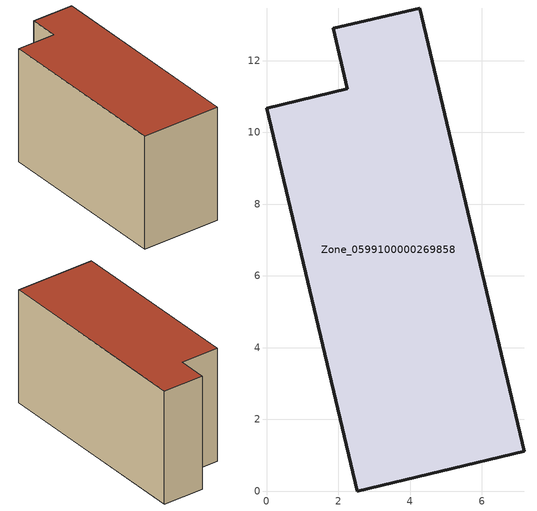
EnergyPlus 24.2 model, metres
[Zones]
Zone_0599100000269858
 floor ground (C_G): 0,10.68 2.25,11.21 1.86,12.9 4.27,13.46 7.19,1.1 2.53,0 z0
 wall outside (C_F): 2.25,11.21 0,10.68 2.53,0 7.19,1.1 4.27,13.46 1.86,12.9 2.25,11.21 z0:6.96
 roof outside (C_R): 4.27,13.46 1.86,12.9 2.25,11.21 0,10.68 2.53,0 7.19,1.1 z6.96
[BUILDING]
Pand.0599100000269858: North Axis=0; Terrain=City; Loads Convergence Tolerance Value=0.04; Temperature Convergence Tolerance Value=0.4; Solar Distribution=FullExterior; Maximum Number of Warmup Days=25; Minimum Number of Warmup Days=1
[Site:Location]
Rotterdam.The.Hague.AP_ZH_NLD Design_Conditions: Latitude=51.96; Longitude=4.45; Time Zone=1; Elevation=-4.5
[SITE:GROUNDTEMPERATURE:BUILDINGSURFACE]
18, 18, 18, 18, 18, 18, 18, 18, 18, 18, 18, 18
[MATERIAL] Thermal Absorptance=0.9; Solar Absorptance=0.7; Visible Absorptance=0.7
Name | Roughness | Thickness | Conductivity | Density | Specific Heat
G.TI.1992-2005 | MediumSmooth | 0.15 | 0.06 | 540 | 1210
F.TI.1992-2005 | Rough | 0.3 | 0.12 | 1920 | 840
R.TI.1992-2005 | MediumRough | 0.2 | 0.08 | 1500 | 1000
[CONSTRUCTION]
C_G: G.TI.1992-2005
C_F: F.TI.1992-2005
C_R: R.TI.1992-2005
[ZONE]
Zone_0599100000269858: Type=1; Multiplier=1; Ceiling Height=Autocalculate; Volume=Autocalculate; Floor Area=autocalculate; Part of Total Floor Area=Yes
[ZONEINFILTRATION:DESIGNFLOWRATE]
Infil_Zone_0599100000269858: Zone or ZoneList or Space or SpaceList=Zone_0599100000269858; Schedule=AlwaysOn; Design Flow Rate Calculation Method=Flow/Area; Flow Rate per Floor Area=0.0015; Constant Term Coefficient=1; Temperature Term Coefficient=0; Velocity Term Coefficient=0; Velocity Squared Term Coefficient=0
[HVACTEMPLATE:ZONE:IDEALLOADSAIRSYSTEM]
Zone_0599100000269858: Maximum Heating Supply Air Temperature=50; Minimum Cooling Supply Air Temperature=13; Maximum Heating Supply Air Humidity Ratio=0.0156; Minimum Cooling Supply Air Humidity Ratio=0.0077; Heating Limit=NoLimit; Cooling Limit=NoLimit; Dehumidification Control Type=ConstantSensibleHeatRatio; Cooling Sensible Heat Ratio=0.7; Dehumidification Setpoint=60; Humidification Control Type=None; Humidification Setpoint=30; Outdoor Air Method=None; Outdoor Air Flow Rate per Person=0.00944; Outdoor Air Flow Rate per Zone Floor Area=0; Outdoor Air Flow Rate per Zone=0; Demand Controlled Ventilation Type=None; Outdoor Air Economizer Type=NoEconomizer; Heat Recovery Type=None; Sensible Heat Recovery Effectiveness=0.7; Latent Heat Recovery Effectiveness=0.65
[ZONECONTROL:THERMOSTAT]
ThermostatControl_Zone_0599100000269858: Zone or ZoneList=Zone_0599100000269858; Control Type Schedule=DualSetpointControlType; Control 1=Thermostat_Zone_0599100000269858; Temperature Difference Between Cutout And Setpoint=0
[THERMOSTATSETPOINT:DUALSETPOINT]
Thermostat_Zone_0599100000269858: Heating Setpoint Temperature Schedule=HeatingSetpoint_Zone_0599100000269858; Cooling Setpoint Temperature Schedule=CoolingSetpoint_Zone_0599100000269858
[SCHEDULE:COMPACT]
HeatingSetpoint_Zone_0599100000269858: Through: 12/31, For: AllDays, Until: 24:00, 21
CoolingSetpoint_Zone_0599100000269858: Through: 12/31, For: AllDays, Until: 24:00, 24
DualSetpointControlType: Through: 12/31, For: AllDays, Until: 24:00, 4
AlwaysOn: Through: 12/31, For: AllDays, Until: 24:00, 1
